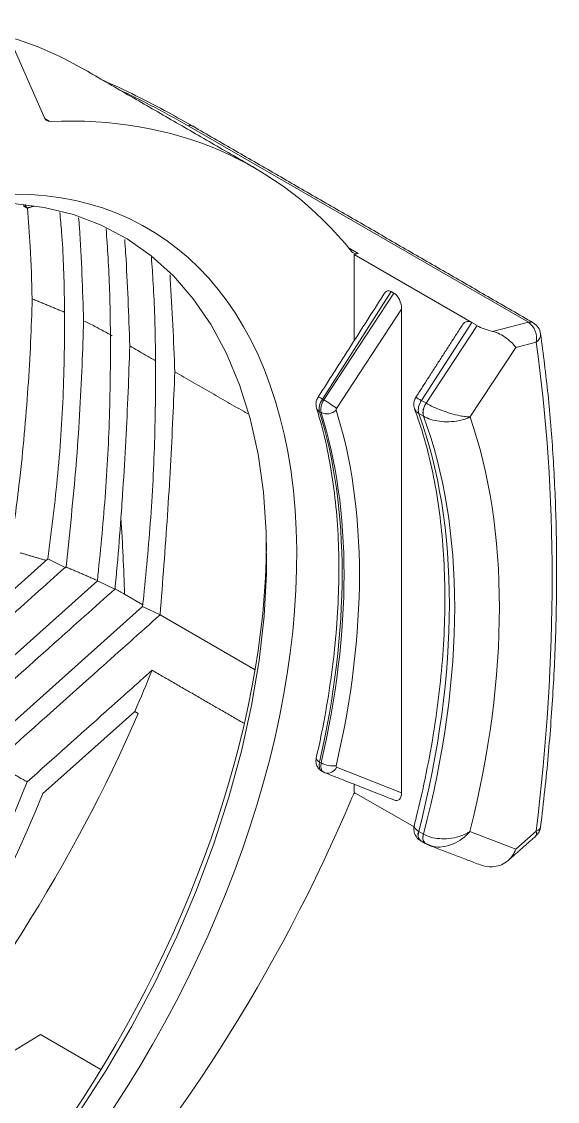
# Model space of a CAD drawing. Extents: x 12.1 to 108.7, y 1 to 80.4.
# Drawn here: x 29.399 to 31.506, y 57.289 to 61.534 of the extents above; entities that cross this region are included whole.
import ezdxf

# ---------------------------------------------------------------- set-up
doc = ezdxf.new("R2010")
doc.units = 0
doc.header["$MEASUREMENT"] = 0
doc.linetypes.add('SLD-Solid', pattern=[0])
doc.layers.add('OBJECT', color=7, linetype='CONTINUOUS')

msp = doc.modelspace()

# ---------------------------------------------------------------- linework, layer by layer
at = {"layer": 'OBJECT', "linetype": 'SLD-Solid', "lineweight": 15}
for p, q in [((29.4888, 61.1555), (29.3226, 61.5343)), ((29.4896, 61.1538), (29.5107, 61.1416)), ((30.0541, 61.1244), (31.3917, 60.3523)), ((29.4205, 60.8015), (29.411, 60.8147)), ((30.6867, 60.6433), (30.7229, 60.6223)), ((30.7229, 60.6223), (30.7069, 60.6182)), ((30.7069, 60.2802), (30.7069, 60.6182)), ((31.1688, 60.3516), (30.7069, 60.6182)), ((30.852, 60.4736), (30.5816, 60.0504)), ((30.5878, 60.0469), (30.863, 60.4673)), ((30.863, 60.4673), (30.852, 60.4736)), ((30.8932, 60.4043), (30.6375, 60.0136)), ((30.8932, 60.4043), (30.8932, 58.5031)), ((31.1688, 60.3516), (30.9712, 60.0448)), ((30.9897, 60.0342), (31.1907, 60.339)), ((31.1907, 60.339), (31.1688, 60.3516)), ((31.251, 60.3166), (31.3917, 60.3523)), ((31.3427, 60.2536), (31.1621, 59.9798)), ((31.4225, 60.2738), (31.3427, 60.2536)), ((30.5878, 60.0469), (30.5816, 60.0504)), ((30.9712, 60.0448), (30.9897, 60.0342)), ((30.5767, 59.9972), (30.5705, 60.0008)), ((30.9604, 59.9936), (30.9789, 59.9829)), ((30.9604, 59.9936), (30.9604, 59.9936)), ((30.9789, 59.9829), (30.979, 59.9828)), ((28.8827, 58.8681), (29.5023, 59.422)), ((29.5023, 59.422), (29.5697, 59.3883)), ((29.0595, 58.7663), (29.6969, 59.3359)), ((29.6969, 59.3359), (29.7656, 59.3035)), ((29.8754, 59.2415), (29.8036, 59.283)), ((29.2364, 58.6644), (29.8748, 59.2348)), ((29.8748, 59.2348), (29.9434, 59.2025)), ((30.3171, 58.9866), (29.9435, 59.2023)), ((29.8435, 58.8217), (29.481, 58.4979)), ((29.8435, 58.8217), (29.8573, 58.8138)), ((30.5767, 58.6201), (30.5705, 58.6236)), ((30.5916, 58.5814), (30.5878, 58.5832)), ((30.6375, 58.6037), (30.8932, 58.5031)), ((30.7069, 58.5043), (30.7069, 58.536)), ((30.9421, 58.3685), (30.7069, 58.5043)), ((30.9604, 58.3511), (30.9789, 58.3405)), ((30.9604, 58.3511), (30.9604, 58.3511)), ((30.9789, 58.3405), (30.979, 58.3404)), ((31.1621, 58.3505), (31.3427, 58.2816)), ((31.3427, 58.2816), (31.4225, 58.3519)), ((28.4197, 56.9119), (29.4726, 57.5519)), ((29.7107, 57.4145), (29.4726, 57.5519))]:
    msp.add_line(p, q, dxfattribs=at)
at = {"layer": 'OBJECT', "linetype": 'SLD-Solid', "lineweight": 15, "flags": 128}
for points in [[(29.1496, 60.8136), (29.2406, 60.8203), (29.3666, 60.8186), (29.4875, 60.8036), (29.6028, 60.7754), (29.7118, 60.7341), (29.8139, 60.68), (29.9087, 60.6134), (29.9955, 60.5346), (30.0741, 60.444), (30.1438, 60.3421), (30.2044, 60.2295), (30.2556, 60.1067), (30.297, 59.9744), (30.3285, 59.8333), (30.3499, 59.6841), (30.361, 59.5277), (30.3619, 59.3648), (30.3525, 59.1964), (30.3328, 59.0232), (30.303, 58.8463), (30.2632, 58.6665), (30.2137, 58.4849), (30.1546, 58.3023), (30.0864, 58.1198), (30.0093, 57.9383), (29.9238, 57.7588), (29.8304, 57.5822), (29.7294, 57.4094), (29.6215, 57.2414), (29.5073, 57.0791)], [(30.5705, 58.6236), (30.5652, 58.6271), (30.5612, 58.6307), (30.5586, 58.6343), (30.5576, 58.6378), (30.5577, 58.6396)], [(30.9604, 58.3511), (30.959, 58.3443), (30.9584, 58.3378), (30.9586, 58.3318), (30.9596, 58.3263), (30.9614, 58.3215), (30.964, 58.3175), (30.9672, 58.3145), (30.9711, 58.3124)], [(30.979, 58.3404), (30.9776, 58.3336), (30.9771, 58.327), (30.9773, 58.321), (30.9783, 58.3155), (30.9802, 58.3107), (30.9828, 58.3067), (30.986, 58.3036), (30.9899, 58.3015)]]:
    msp.add_lwpolyline(points, dxfattribs=at)
at = {"layer": 'OBJECT', "linetype": 'SLD-Solid', "lineweight": 15}
for centre, radius, start, end in [((28.9803, 60.2127), 1.3139, 60.0536, 73.6959), ((30.0614, 61.1012), 0.0244, 61.874, 107.4411), ((31.399, 60.329), 0.0244, 61.874, 107.4411), ((31.3479, 60.2898), 0.0763, 347.9405, 55.009), ((31.3805, 60.2985), 0.06, 8.0499, 60.0027), ((31.4044, 60.3045), 0.0356, 300.6513, 4.0231), ((30.5569, 60.0179), 0.0409, 52.7372, 78.6411), ((30.3309, 59.6101), 0.5067, 52.769, 59.5368), ((31.021, 60.0077), 0.0622, 143.3265, 193.1302), ((31.0211, 60.0076), 0.0623, 143.2653, 192.965), ((31.0396, 59.9969), 0.0623, 143.2653, 192.965), ((31.0398, 59.9967), 0.0624, 143.2054, 192.799), ((30.5823, 60.0229), 0.025, 197.8356, 241.8756), ((30.5994, 60.0457), 0.0535, 244.9015, 313.0926), ((24.1553, 61.3077), 6.2077, 336.39259, 338.02108), ((24.0029, 61.3694), 6.3879, 319.02338, 336.41744), ((30.623, 58.7024), 0.0944, 240.6557, 277.8766), ((30.6022, 58.6178), 0.038, 253.7693, 338.1009), ((25.0369, 60.2623), 4.7079, 322.5813, 338.6119), ((24.9062, 60.3377), 4.9309, 323.8552, 338.0919), ((31.3805, 58.3766), 0.06, 311.3695, 353.0515), ((31.4167, 58.3752), 0.024, 283.9405, 345.9106), ((30.9897, 58.3379), 0.0322, 155.6891, 229.3232), ((31.0082, 58.3272), 0.0322, 155.6891, 229.3232), ((31.4053, 58.3436), 0.0191, 320.9269, 25.6039)]:
    msp.add_arc(centre, radius, start, end, dxfattribs=at)
for centre, major_axis, ratio, start_param, end_param in [((29.5285, 61.1963), (0.0304, 0.0517), 0.582398, 2.742868, 3.503002), ((28.3627, 57.6121), (1.9629, 3.3411), 0.582398, 6.066466, 6.644595), ((28.4774, 58.2965), (1.4229, 2.4218), 0.582398, 4.557457, 6.747809), ((30.7342, 60.676), (0.0304, 0.0517), 0.582398, 2.924873, 3.664152), ((30.8522, 60.4277), (-0.0157, 0.0484), 0.53733, 5.745554, 6.69943), ((30.8628, 60.4216), (-0.0154, 0.0483), 0.542662, 4.179614, 5.744801), ((31.169, 60.2878), (-0.0221, 0.0673), 0.538616, 5.741522, 6.69517), ((31.2952, 60.3659), (0.1368, -0.0148), 0.407757, 3.887724, 4.427712), ((25.8216, 56.1355), (4.0221, 6.8461), 0.582398, 5.353375, 5.650917), ((30.6043, 60.0323), (0.025, 0.0433), 0.576676, 1.482839, 2.653206), ((30.6105, 60.0287), (0.025, 0.0433), 0.578087, 1.484061, 2.654427), ((28.6443, 58.1803), (1.4184, 2.5008), 0.572245, 5.195653, 5.791057), ((28.616, 58.1966), (1.4566, 2.4787), 0.582473, 5.204512, 5.799915), ((30.6407, 60.011), (0.00355, 0.00604), 0.582398, 1.487889, 2.658255), ((28.6461, 58.1789), (1.4781, 2.516), 0.582398, 5.204444, 5.799848), ((28.961, 57.9974), (1.4923, 2.6313), 0.57222, 5.154404, 5.832265), ((28.9434, 58.0076), (1.5332, 2.6078), 0.582604, 5.163402, 5.841263), ((29.031, 57.9562), (1.5957, 2.716), 0.582398, 5.179866, 5.824426), ((28.393, 58.3452), (1.3865, 2.4437), 0.572321, 4.549118, 5.486385), ((30.6043, 58.6312), (0.025, 0.0433), 0.576676, 2.057802, 3.228168), ((30.6105, 58.6276), (0.025, 0.0433), 0.578087, 2.059024, 3.22939), ((30.6407, 58.6099), (0.00355, 0.00604), 0.582398, 2.062852, 3.233218), ((30.7342, 58.4776), (0.0304, 0.0517), 0.582398, 1.417246, 1.796234), ((30.8628, 58.5209), (-0.0157, 0.0484), 0.53733, 2.603961, 4.169148), ((28.3627, 58.8507), (1.9629, 3.3411), 0.582398, 4.359697, 4.937827), ((31.2952, 58.3177), (0.1303, 0.0664), 0.632871, 3.660992, 4.071302)]:
    msp.add_ellipse(centre, major_axis=major_axis, ratio=ratio, start_param=start_param, end_param=end_param, dxfattribs=at)
for points in [[(30.3169, 60.9583), (29.6362, 61.3513)], [(31.4104, 60.3505), (30.0729, 61.1227)], [(29.4046, 60.8106), (29.4205, 60.8015)], [(29.4205, 60.8015), (29.4479, 60.8086)], [(30.8273, 60.4686), (30.5649, 60.058)], [(29.5664, 60.3924), (29.4404, 60.4445)], [(31.1342, 60.3447), (30.9494, 60.0577)], [(30.2888, 59.9921), (30.0015, 60.1573)], [(30.9712, 60.0448), (30.9711, 60.0449)], [(30.9897, 60.0342), (30.9899, 60.034)], [(29.4957, 59.416), (29.3929, 59.4461)], [(29.5737, 59.3905), (29.5697, 59.3883)], [(29.6938, 59.3384), (29.5737, 59.3905)], [(29.7662, 59.3039), (29.7656, 59.3035)], [(29.8036, 59.283), (29.7662, 59.3039)], [(29.9434, 59.2025), (29.9435, 59.2023)], [(29.9118, 58.9844), (30.2712, 58.777)], [(29.4205, 58.5455), (29.2915, 58.6199)], [(30.5793, 58.5878), (30.5855, 58.5843)], [(30.5916, 58.5814), (30.8667, 58.4732)], [(31.311, 58.2355), (31.4201, 58.3316)], [(30.9688, 58.3135), (30.9872, 58.3028)], [(31.0032, 58.2968), (30.9899, 58.3015)], [(31.0021, 58.2958), (31.203, 58.2191)]]:
    msp.add_open_spline(points, degree=1, dxfattribs=at)
for points, knots in [([(30.0722, 61.1225), (30.0404, 61.1407), (29.9687, 61.1818), (29.85, 61.2434), (29.7598, 61.2851), (29.7149, 61.3058)], [0, 0, 0, 0, 0.285759, 0.645126, 1, 1, 1, 1]), ([(30.0541, 61.1244), (30.0054, 61.152), (29.9197, 61.2006), (29.8251, 61.2461), (29.7843, 61.2658)], [0, 0, 0, 0, 0.568733, 1, 1, 1, 1]), ([(29.4222, 60.8019), (29.426, 60.7518), (29.4349, 60.6348), (29.4384, 60.5137), (29.4404, 60.4445)], [0, 0, 0, 0, 0.428472, 1, 1, 1, 1]), ([(29.5023, 59.422), (29.5165, 59.5344), (29.5454, 59.7641), (29.5666, 60.1064), (29.5695, 60.4222), (29.5618, 60.6489), (29.5514, 60.7583), (29.549, 60.7837)], [0, 0, 0, 0, 0.2362, 0.482741, 0.740194, 0.939545, 1, 1, 1, 1]), ([(29.6228, 60.7632), (29.624, 60.7505), (29.6305, 60.6779), (29.6366, 60.5424), (29.6406, 60.4191), (29.6426, 60.3585)], [0, 0, 0, 0, 0.097424, 0.556916, 1, 1, 1, 1]), ([(29.6969, 59.3359), (29.708, 59.4458), (29.7306, 59.6709), (29.7472, 60.008), (29.7497, 60.3216), (29.7429, 60.5599), (29.7338, 60.682), (29.731, 60.7195)], [0, 0, 0, 0, 0.228943, 0.468623, 0.719608, 0.913799, 1, 1, 1, 1]), ([(29.8043, 60.6783), (29.8055, 60.6605), (29.811, 60.5832), (29.8176, 60.4433), (29.8221, 60.3206), (29.8243, 60.2592)], [0, 0, 0, 0, 0.130615, 0.565238, 1, 1, 1, 1]), ([(29.8748, 59.2348), (29.8858, 59.3447), (29.9082, 59.5696), (29.9247, 59.9066), (29.927, 60.2199), (29.9205, 60.4547), (29.9117, 60.5735), (29.9092, 60.6078)], [0, 0, 0, 0, 0.230726, 0.472248, 0.725078, 0.920688, 1, 1, 1, 1]), ([(29.9821, 60.5392), (29.9825, 60.5337), (29.9913, 60.4091), (29.9965, 60.2804), (30.0015, 60.1573)], [0, 0, 0, 0, 0.044222, 1, 1, 1, 1]), ([(29.4404, 60.4445), (29.4387, 60.388), (29.4331, 60.2135), (29.4159, 59.9739), (29.3886, 59.6996), (29.3676, 59.5459), (29.3552, 59.4548)], [0, 0, 0, 0, 0.177043, 0.546469, 0.731117, 1, 1, 1, 1]), ([(29.6426, 60.3585), (29.6408, 60.3), (29.635, 60.1132), (29.6161, 59.7923), (29.5878, 59.5241), (29.5737, 59.3905)], [0, 0, 0, 0, 0.186597, 0.594732, 1, 1, 1, 1]), ([(29.7551, 60.299), (29.7326, 60.3116), (29.6961, 60.3321), (29.6575, 60.3512), (29.6426, 60.3585)], [0, 0, 0, 0, 0.616282, 1, 1, 1, 1]), ([(31.3427, 60.2536), (31.3426, 60.2537), (31.3388, 60.2586), (31.3287, 60.2706), (31.3076, 60.2894), (31.2808, 60.3071), (31.2607, 60.3135), (31.251, 60.3166)], [0, 0, 0, 0, 0.0039472, 0.2373703, 0.5154164, 0.7645112, 1, 1, 1, 1]), ([(31.44, 58.3693), (31.4456, 58.4174), (31.4619, 58.5566), (31.4821, 58.7844), (31.4977, 59.0509), (31.5042, 59.313), (31.5019, 59.5702), (31.4905, 59.8221), (31.4708, 60.0685), (31.4502, 60.2275), (31.4399, 60.3069)], [0, 0, 0, 0, 0.069967, 0.202857, 0.335762, 0.468677, 0.601599, 0.734528, 0.867459, 1, 1, 1, 1]), ([(29.8243, 60.2592), (29.8222, 60.199), (29.8157, 60.013), (29.8037, 59.7872), (29.7921, 59.6205), (29.7896, 59.5833)], [0, 0, 0, 0, 0.271032, 0.837119, 1, 1, 1, 1]), ([(29.9246, 60.2015), (29.9119, 60.2089), (29.8784, 60.2281), (29.845, 60.2473), (29.8243, 60.2592)], [0, 0, 0, 0, 0.38157, 1, 1, 1, 1]), ([(30.0015, 60.1573), (29.999, 60.0975), (29.9912, 59.9114), (29.974, 59.5944), (29.9536, 59.3332), (29.9434, 59.2025)], [0, 0, 0, 0, 0.191656, 0.595622, 1, 1, 1, 1]), ([(30.5649, 60.058), (30.5634, 60.0553), (30.5589, 60.0474), (30.5552, 60.0324), (30.5575, 60.0208), (30.5586, 60.0151)], [0, 0, 0, 0, 0.207637, 0.611703, 1, 1, 1, 1]), ([(30.9496, 60.0576), (30.9469, 60.0525), (30.9413, 60.0418), (30.9401, 60.0251), (30.9437, 60.0155), (30.945, 60.0117)], [0, 0, 0, 0, 0.360933, 0.752075, 1, 1, 1, 1]), ([(30.9711, 60.0449), (30.9667, 60.0474), (30.9579, 60.0524), (30.9505, 60.0568), (30.95, 60.0573), (30.9498, 60.0575)], [0, 0, 0, 0, 0.352278, 0.704518, 1, 1, 1, 1]), ([(31.1621, 59.9798), (31.162, 59.9798), (31.1619, 59.9798), (31.1618, 59.9798), (31.1616, 59.9798), (31.161, 59.9799), (31.1599, 59.9799), (31.1576, 59.9801), (31.1527, 59.9804), (31.1417, 59.9816), (31.12, 59.9852), (31.0879, 59.9931), (31.0517, 60.0052), (31.0177, 60.019), (30.9992, 60.029), (30.9899, 60.034)], [0, 0, 0, 0, 0.002247, 0.002608, 0.003644, 0.007342, 0.014794, 0.029819, 0.060193, 0.122326, 0.256905, 0.463292, 0.644782, 0.820094, 1, 1, 1, 1]), ([(30.5586, 60.0151), (30.565, 59.9934), (30.5839, 59.9303), (30.6088, 59.8197), (30.6305, 59.6816), (30.6435, 59.5369), (30.648, 59.3863), (30.6439, 59.2304), (30.6312, 59.0699), (30.6098, 58.9055), (30.5845, 58.7616), (30.5649, 58.6723), (30.5577, 58.6397)], [0, 0, 0, 0, 0.057586, 0.167523, 0.277414, 0.387257, 0.497081, 0.606904, 0.716739, 0.826595, 0.936476, 1, 1, 1, 1]), ([(30.9442, 60.0114), (30.9508, 59.9931), (30.9719, 59.9344), (31.0015, 59.8291), (31.0301, 59.6934), (31.0501, 59.5504), (31.0617, 59.4011), (31.0648, 59.246), (31.0592, 59.0857), (31.0451, 58.9208), (31.0225, 58.7521), (30.9913, 58.5802), (30.963, 58.454), (30.9455, 58.3854), (30.9429, 58.3753)], [0, 0, 0, 0, 0.0427092, 0.1369746, 0.2311521, 0.325244, 0.4192926, 0.5133277, 0.6073645, 0.7014171, 0.7954944, 0.8896007, 0.9837372, 1, 1, 1, 1]), ([(30.9604, 59.9936), (30.9559, 59.9967), (30.9486, 60.0017), (30.9461, 60.0089), (30.9451, 60.0118)], [0, 0, 0, 0, 0.612262, 1, 1, 1, 1]), ([(31.1621, 59.9798), (31.162, 59.9798), (31.1619, 59.9797), (31.1617, 59.9796), (31.1615, 59.9795), (31.1609, 59.9792), (31.1596, 59.9786), (31.157, 59.9774), (31.1515, 59.9751), (31.1393, 59.9705), (31.1155, 59.9641), (31.0809, 59.9602), (31.0425, 59.9621), (31.0071, 59.9692), (30.9885, 59.9783), (30.979, 59.9828)], [0, 0, 0, 0, 0.002248, 0.00261, 0.003635, 0.007325, 0.014762, 0.029768, 0.060135, 0.122345, 0.256936, 0.463245, 0.64468, 0.820009, 1, 1, 1, 1]), ([(29.7896, 59.5833), (29.7849, 59.5211), (29.7779, 59.4283), (29.7691, 59.3347), (29.7662, 59.3039)], [0, 0, 0, 0, 0.670335, 1, 1, 1, 1]), ([(29.7896, 59.5833), (29.7954, 59.4831), (29.8013, 59.383), (29.8036, 59.283), (29.8036, 59.283)], [0, 0, 0, 0, 0.999993, 1, 1, 1, 1]), ([(29.5697, 59.3883), (29.4915, 59.3184), (29.281, 59.1303), (29.0704, 58.9422), (28.938, 58.8239)], [0, 0, 0, 0, 0.371107, 1, 1, 1, 1]), ([(29.7656, 59.3035), (29.6861, 59.2325), (29.4692, 59.0387), (29.2522, 58.8449), (29.1148, 58.7221)], [0, 0, 0, 0, 0.366217, 1, 1, 1, 1]), ([(29.9435, 59.2023), (29.8637, 59.131), (29.6465, 58.9369), (29.4292, 58.7429), (29.2918, 58.6201)], [0, 0, 0, 0, 0.367256, 1, 1, 1, 1]), ([(29.9118, 58.9844), (29.8518, 58.9307), (29.688, 58.7844), (29.5242, 58.6381), (29.4205, 58.5455)], [0, 0, 0, 0, 0.366834, 1, 1, 1, 1]), ([(30.5577, 58.6397), (30.5571, 58.6359), (30.5556, 58.627), (30.5581, 58.6124), (30.566, 58.598), (30.5762, 58.589), (30.5834, 58.5858), (30.5855, 58.5849)], [0, 0, 0, 0, 0.168171, 0.408053, 0.648799, 0.895244, 1, 1, 1, 1]), ([(30.9435, 58.3753), (30.943, 58.374), (30.9401, 58.3668), (30.9411, 58.3517), (30.9477, 58.3327), (30.9589, 58.3188), (30.9684, 58.3144), (30.9715, 58.3129)], [0, 0, 0, 0, 0.053211, 0.315659, 0.580318, 0.862546, 1, 1, 1, 1]), ([(30.9604, 58.3511), (30.9561, 58.354), (30.9477, 58.3597), (30.942, 58.3684), (30.9432, 58.3732), (30.9436, 58.3752)], [0, 0, 0, 0, 0.37079, 0.741541, 1, 1, 1, 1]), ([(31.1621, 58.3505), (31.162, 58.3504), (31.1619, 58.3503), (31.1617, 58.3502), (31.1615, 58.3501), (31.1609, 58.3497), (31.1596, 58.3489), (31.157, 58.3473), (31.1515, 58.3442), (31.1393, 58.338), (31.1155, 58.3289), (31.0809, 58.3219), (31.0425, 58.3214), (31.0071, 58.3271), (30.9885, 58.3359), (30.979, 58.3404)], [0, 0, 0, 0, 0.002248, 0.00261, 0.003635, 0.007325, 0.014762, 0.029768, 0.060135, 0.122345, 0.256936, 0.463245, 0.64468, 0.820009, 1, 1, 1, 1]), ([(31.1621, 58.3505), (31.162, 58.3504), (31.1619, 58.3502), (31.1618, 58.3501), (31.1616, 58.3498), (31.161, 58.3492), (31.1599, 58.3479), (31.1576, 58.3453), (31.1527, 58.3401), (31.1417, 58.3296), (31.12, 58.313), (31.0879, 58.2969), (31.0518, 58.2889), (31.0226, 58.2887), (31.0083, 58.2947), (31.0032, 58.2968)], [0, 0, 0, 0, 0.002449, 0.002843, 0.003972, 0.008002, 0.016125, 0.032502, 0.065611, 0.133336, 0.280028, 0.504991, 0.702816, 0.893907, 1, 1, 1, 1]), ([(31.251, 58.2119), (31.2607, 58.2131), (31.2808, 58.2153), (31.3076, 58.2305), (31.3287, 58.2531), (31.3388, 58.2722), (31.3426, 58.2814), (31.3427, 58.2816)], [0, 0, 0, 0, 0.235489, 0.484584, 0.76263, 0.996053, 1, 1, 1, 1])]:
    msp.add_open_spline(points, degree=3, knots=knots, dxfattribs=at)

doc.saveas('drawing.dxf')
